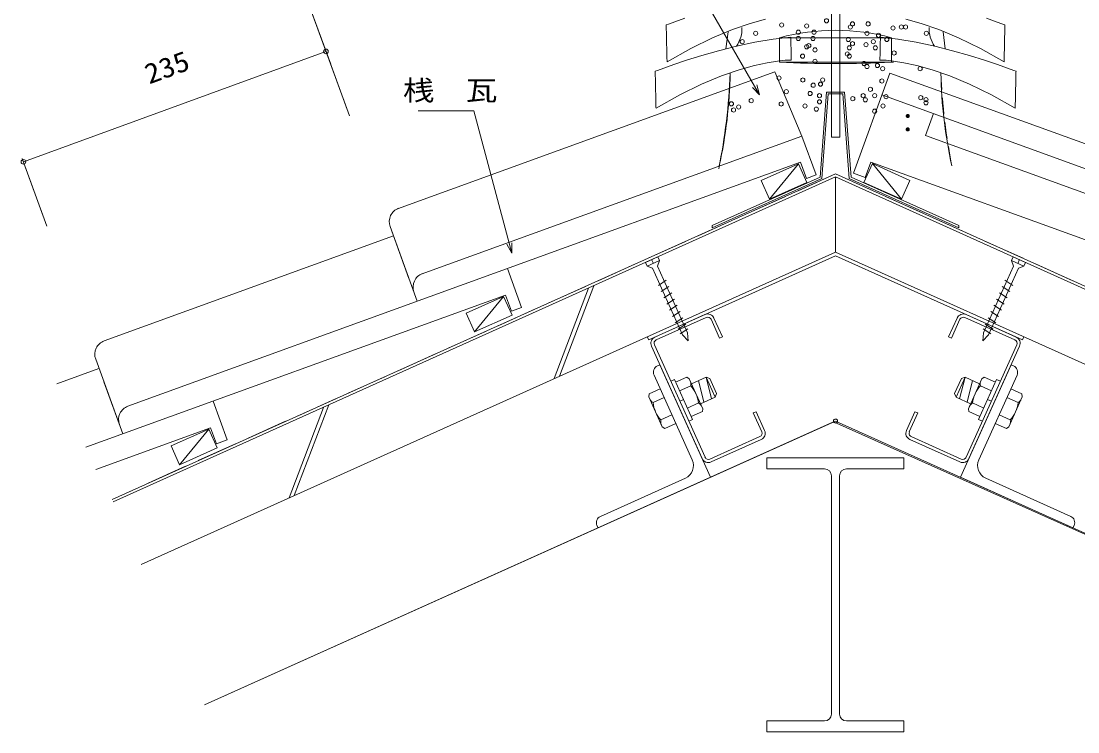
# Model space of a CAD drawing. Units: millimetres, scale not verified. Extents: x -629 to 567, y -399 to 408.
# Drawn here: x -629 to 142, y -399 to 120 of the extents above; entities that cross this region are included whole.
import ezdxf
from ezdxf.enums import TextEntityAlignment as Align

# ---------------------------------------------------------------- set-up
doc = ezdxf.new("R2010")
doc.units = ezdxf.units.MM
doc.header["$LTSCALE"] = 10
doc.linetypes.add('DASHED1', pattern=[1.8, 1.2, -0.6])
doc.linetypes.add('DASHED3', pattern=[4, 3, -1])
for name, color, linetype, lineweight in [('0-0_LAYER001', 2, 'Continuous', 18), ('0-1_LAYER002', 7, 'Continuous', 18), ('0-3_LAYER004', 2, 'Continuous', 18), ('0-5_LAYER006', 2, 'Continuous', 18), ('0-6_LAYER007', 2, 'Continuous', 18)]:
    doc.layers.add(name, color=color, linetype=linetype, lineweight=lineweight)
doc.layers.add('0-2_LAYER003', color=7, linetype='Continuous')
doc.styles.add('ＭＳ ゴシック', font='')
doc.styles.get('ＭＳ ゴシック').set_extended_font_data('MS Gothic')

msp = doc.modelspace()

# ---------------------------------------------------------------- linework, layer by layer
at = {"layer": '0-0_LAYER001'}
for p, q in [((-421.58, 137.77), (-403.57, 88.46)), ((-113.64, 112.2), (-115.18, 99.71)), ((43.31, 112.2), (44.85, 99.71)), ((-76.01, 107.81), (-76.01, 89.98)), ((5.68, 107.81), (5.68, 89.98)), ((-627.74, 17.24), (-407, 97.85)), ((-407.86, 100.2), (-389.85, 50.88)), ((-41.71, 68.11), (-28.75, 68.11)), ((-29.89, 66.75), (-40.45, 66.75)), ((36.31, 52.43), (30.51, 36.45)), ((204.42, -26.65), (30.51, 36.45)), ((-628.6, 19.59), (-610.59, -29.72)), ((-62.18, 15.88), (-83.38, -10.11)), ((-8.3, 15.92), (19.05, 3.59)), ((-35.19, 6.2), (-562.31, -231)), ((-46.44, 6.07), (-125.19, -29.36)), ((-45.16, 5.01), (-125.19, -31.01)), ((-35.19, 6.2), (491.92, -231)), ((-35.19, -48.63), (-35.19, 6.2)), ((-25.18, 4.98), (54.81, -31.01)), ((-23.89, 6.05), (54.81, -29.36)), ((12.88, -10.09), (-14.46, 2.25)), ((19.05, 3.59), (12.88, -10.09)), ((-35.19, -48.63), (-541.79, -276.6)), ((-164.8, -52.12), (-173.92, -56.23)), ((-171.53, -112.72), (-35.19, -51.37)), ((-164.8, -52.12), (-163.57, -54.86)), ((-35.19, -48.63), (471.41, -276.6)), ((101.14, -112.72), (-35.19, -51.37)), ((94.41, -52.12), (93.18, -54.86)), ((94.41, -52.12), (103.53, -56.23)), ((-173.92, -56.23), (-172.69, -58.96)), ((-163.57, -54.86), (-172.69, -58.96)), ((-172.69, -58.96), (-168.72, -60.47)), ((-169.36, -54.17), (-168.13, -56.91)), ((-168.72, -60.47), (-146.81, -109.16)), ((-163.57, -54.86), (-165.07, -58.82)), ((-165.07, -58.82), (-143.16, -107.52)), ((94.69, -58.82), (72.77, -107.52)), ((98.33, -60.47), (76.42, -109.16)), ((93.18, -54.86), (102.3, -58.96)), ((93.18, -54.86), (94.69, -58.82)), ((98.97, -54.17), (97.74, -56.91)), ((102.3, -58.96), (98.33, -60.47)), ((103.53, -56.23), (102.3, -58.96)), ((-164.47, -72.92), (-158.85, -69.23)), ((94.09, -72.92), (88.46, -69.23)), ((-240.53, -141.03), (-215.45, -74.91)), ((-236.66, -139.29), (-211.58, -73.17)), ((-162.42, -77.48), (-156.79, -73.79)), ((92.03, -77.48), (86.41, -73.79)), ((-277.39, -80.98), (-298.59, -106.97)), ((-160.37, -82.04), (-154.74, -78.35)), ((-158.32, -86.6), (-152.69, -82.91)), ((87.93, -86.6), (82.3, -82.91)), ((89.98, -82.04), (84.35, -78.35)), ((-156.27, -91.16), (-150.64, -87.47)), ((-154.21, -95.72), (-148.59, -92.03)), ((83.83, -95.72), (78.2, -92.03)), ((85.88, -91.16), (80.25, -87.47)), ((-130.49, -94.25), (-166.97, -110.67)), ((-166.02, -112.76), (-129.55, -96.35)), ((-152.16, -100.28), (-146.53, -96.59)), ((-125.98, -97.7), (-119.82, -111.38)), ((-123.88, -96.76), (-117.72, -110.44)), ((53.49, -96.76), (47.33, -110.44)), ((55.59, -97.7), (49.43, -111.38)), ((95.63, -112.76), (59.16, -96.35)), ((60.1, -94.25), (96.58, -110.67)), ((81.77, -100.28), (76.15, -96.59)), ((-150.11, -104.84), (-144.48, -101.15)), ((-148.57, -108.25), (-142.95, -104.56)), ((-142.69, -113.45), (-143.16, -107.52)), ((72.3, -113.45), (72.77, -107.52)), ((78.19, -108.25), (72.56, -104.56)), ((79.72, -104.84), (74.1, -101.15)), ((-171.53, -112.72), (-172.55, -110.44)), ((-142.69, -113.45), (-146.81, -109.16)), ((-119.82, -111.38), (-117.72, -110.44)), ((49.43, -111.38), (47.33, -110.44)), ((72.3, -113.45), (76.42, -109.16)), ((101.14, -112.72), (102.16, -110.44)), ((-132.54, -199.35), (-169.47, -117.28)), ((-130.44, -198.41), (-167.38, -116.33)), ((60.06, -198.41), (96.99, -116.33)), ((62.15, -199.35), (99.09, -117.28)), ((-165.14, -131.78), (-163.32, -130.96)), ((-126.38, -213.03), (-163.32, -130.96)), ((56, -213.03), (92.93, -130.96)), ((94.76, -131.78), (92.93, -130.96)), ((-167.65, -138.39), (-139.74, -200.4)), ((97.26, -138.39), (69.36, -200.4)), ((-155.48, -142.78), (-152.74, -141.55)), ((-139.61, -170.73), (-152.74, -141.55)), ((-143.72, -139.84), (-151.86, -143.5)), ((-140.88, -146.16), (-149.02, -149.82)), ((-141.98, -141.09), (-143.72, -139.84)), ((-132.13, -162.98), (-141.98, -141.09)), ((-140.34, -144.74), (-129.67, -139.94)), ((-135.22, -142.44), (-131.23, -158.19)), ((-129.67, -139.94), (-127.02, -140.94)), ((-129.67, -139.94), (-123.1, -154.53)), ((-129.67, -139.94), (-125.68, -155.69)), ((-127.02, -140.94), (-122.1, -151.88)), ((56.64, -140.94), (51.71, -151.88)), ((59.28, -139.94), (52.72, -154.53)), ((59.28, -139.94), (55.29, -155.69)), ((59.28, -139.94), (56.64, -140.94)), ((69.95, -144.74), (59.28, -139.94)), ((64.84, -142.44), (60.84, -158.19)), ((61.74, -162.98), (71.59, -141.09)), ((69.22, -170.73), (82.35, -141.55)), ((70.49, -146.16), (78.63, -149.82)), ((71.59, -141.09), (73.33, -139.84)), ((73.33, -139.84), (81.47, -143.5)), ((85.09, -142.78), (82.35, -141.55)), ((-171.43, -154.35), (-171.22, -152.22)), ((-171.22, -152.22), (-163.08, -148.55)), ((-122.1, -151.88), (-123.1, -154.53)), ((51.71, -151.88), (52.72, -154.53)), ((100.83, -152.22), (92.69, -148.55)), ((101.05, -154.35), (100.83, -152.22)), ((-430.11, -226.34), (-405.03, -160.22)), ((-171.43, -154.35), (-161.59, -176.24)), ((-168.38, -158.53), (-160.23, -154.87)), ((-148.91, -157.37), (-146.17, -156.14)), ((-135.19, -158.79), (-143.33, -162.46)), ((-133.77, -159.33), (-123.1, -154.53)), ((63.38, -159.33), (52.72, -154.53)), ((64.8, -158.79), (72.94, -162.46)), ((78.52, -157.37), (75.79, -156.14)), ((97.99, -158.53), (89.85, -154.87)), ((101.05, -154.35), (91.2, -176.24)), ((-433.97, -228.08), (-408.9, -161.97)), ((-162.69, -171.17), (-154.55, -167.5)), ((-132.35, -165.11), (-140.49, -168.77)), ((-132.13, -162.98), (-132.35, -165.11)), ((-95.2, -166.1), (-93.1, -165.15)), ((-89.04, -179.78), (-95.2, -166.1)), ((-86.94, -178.83), (-93.1, -165.15)), ((16.56, -178.83), (22.71, -165.15)), ((18.65, -179.78), (24.81, -166.1)), ((24.81, -166.1), (22.71, -165.15)), ((61.74, -162.98), (61.96, -165.11)), ((61.96, -165.11), (70.1, -168.77)), ((92.3, -171.17), (84.16, -167.5)), ((-35.19, -171.99), (-495.63, -379.19)), ((-161.59, -176.24), (-159.85, -177.49)), ((-159.85, -177.49), (-151.71, -173.82)), ((-142.34, -171.96), (-139.61, -170.73)), ((-35.19, -171.99), (425.24, -379.19)), ((71.96, -171.96), (69.22, -170.73)), ((89.46, -177.49), (81.32, -173.82)), ((91.2, -176.24), (89.46, -177.49)), ((-492.6, -177.84), (-513.8, -203.83)), ((-126.87, -199.76), (-90.39, -183.35)), ((56.48, -199.76), (20.01, -183.35)), ((-89.45, -185.45), (-125.93, -201.86)), ((19.06, -185.45), (55.54, -201.86)), ((-206.77, -241.53), (-144.76, -213.62)), ((136.38, -241.53), (74.37, -213.62))]:
    msp.add_line(p, q, dxfattribs=at)
at = {"layer": '0-0_LAYER001', "color": 3}
for p, q in [((-67.87, 108.16), (-80.81, 106.82)), ((-2.44, 108.16), (10.5, 106.82))]:
    msp.add_line(p, q, dxfattribs=at)
at = {"layer": '0-0_LAYER001', "color": 4}
for p, q in [((-354.85, -16.96), (-79.44, 82.96)), ((-59.75, 36.08), (-79.44, 82.96)), ((4.5, 82.05), (-22.04, 8.89)), ((272.42, -15.15), (4.5, 82.05)), ((263.57, -30.02), (-1.29, 66.07)), ((-337.53, -64.7), (-59.75, 36.08)), ((-49.4, 7.75), (-59.75, 36.08)), ((-551.47, -161.13), (-60.75, 16.9)), ((-60.75, 16.9), (-56.49, 5.17)), ((-9.49, 17.1), (-13.58, 5.82)), ((193.56, -56.57), (-9.49, 17.1)), ((-49.4, 7.75), (-56.49, 5.17)), ((-13.58, 5.82), (-22.04, 8.89)), ((-360.2, -29.97), (-340.4, -84.55)), ((-360.2, -29.97), (-346.43, -67.93)), ((-568.79, -113.39), (-357.81, -36.85)), ((-264.25, -89.01), (-274.59, -60.68)), ((-582.28, -191.12), (-275.95, -79.98)), ((-275.95, -79.98), (-271.69, -91.71)), ((-264.25, -89.01), (-271.69, -91.71)), ((-575.04, -126.72), (-555.24, -181.31)), ((-603.46, -144.78), (-572.66, -133.6)), ((-569.01, -143.34), (-555.24, -181.31)), ((-479.09, -185.76), (-489.44, -157.43)), ((-574.91, -207.25), (-491.15, -176.86)), ((-491.15, -176.86), (-486.89, -188.59)), ((-479.09, -185.76), (-486.89, -188.59))]:
    msp.add_line(p, q, dxfattribs=at)
at = {"layer": '0-0_LAYER001', "linetype": 'DASHED3'}
for q in [(-563.13, -229.18), (492.74, -229.18)]:
    msp.add_line((-35.19, 8.39), q, dxfattribs=at)
at = {"layer": '0-0_LAYER001'}
for points in [[(-90.57, 66.23), (-189.19, 237.03), (-270.41, 237.03)], [(-92.52, 73.47), (-90.57, 66.23), (-95.88, 71.53)], [(-271.34, -49.42), (-299.19, 54.5), (-339.69, 54.5)], [(-14.46, 2.25), (-8.3, 15.92), (12.88, -10.09)], [(-271.34, -41.92), (-271.34, -49.42), (-275.09, -42.93)], [(-209.28, -248.14), (-208.46, -249.96), (-126.38, -213.03)], [(138.89, -248.14), (138.07, -249.96), (56, -213.03)]]:
    msp.add_lwpolyline(points, dxfattribs=at)
at = {"layer": '0-0_LAYER001', "color": 3}
for points in [[(-86.31, 121.34), (-97.51, 118.19), (-110.39, 113.73), (-124.86, 107.72), (-140.8, 99.93), (-158.11, 90.12), (-158.12, 90.88), (-158.17, 92.94), (-158.24, 95.97), (-158.32, 99.65), (-158.42, 103.66), (-158.51, 107.66), (-158.59, 111.34), (-158.66, 114.38), (-158.71, 116.43), (-158.73, 117.19), (-157.07, 117.81), (-152.41, 119.52), (-145.18, 122.05)], [(16, 121.34), (27.2, 118.19), (40.08, 113.73), (54.55, 107.72), (70.49, 99.93), (87.8, 90.12), (87.81, 90.88), (87.86, 92.94), (87.93, 95.97), (88.01, 99.65), (88.11, 103.66), (88.2, 107.66), (88.28, 111.34), (88.35, 114.38), (88.4, 116.43), (88.42, 117.19), (86.76, 117.81), (82.1, 119.52), (74.86, 122.05)], [(-67.87, 108.16), (-67.86, 107.69), (-67.83, 106.43), (-67.79, 104.57), (-67.74, 102.3), (-67.68, 99.84), (-67.62, 97.38), (-67.57, 95.12), (-67.53, 93.26), (-67.5, 91.99), (-67.49, 91.53), (-68.64, 91.52), (-72.01, 91.35), (-77.5, 90.78), (-84.99, 89.58), (-94.39, 87.53), (-105.59, 84.38), (-118.48, 79.92), (-132.94, 73.91), (-148.88, 66.12), (-166.19, 56.31), (-166.21, 57.07), (-166.26, 59.13), (-166.33, 62.16), (-166.41, 65.84), (-166.5, 69.85), (-166.59, 73.85), (-166.68, 77.53), (-166.75, 80.56), (-166.79, 82.62), (-166.81, 83.38), (-165.16, 84), (-160.49, 85.71), (-153.26, 88.24), (-143.9, 91.36), (-132.86, 94.8), (-120.57, 98.32), (-107.49, 101.67), (-94.05, 104.59), (-80.69, 106.84)], [(-2.44, 108.16), (-2.45, 107.69), (-2.48, 106.43), (-2.52, 104.57), (-2.57, 102.3), (-2.63, 99.84), (-2.69, 97.38), (-2.74, 95.12), (-2.78, 93.26), (-2.81, 91.99), (-2.82, 91.53), (-1.67, 91.52), (1.7, 91.35), (7.19, 90.78), (14.68, 89.58), (24.08, 87.53), (35.28, 84.38), (48.17, 79.92), (62.63, 73.91), (78.57, 66.12), (95.88, 56.31), (95.9, 57.07), (95.95, 59.13), (96.02, 62.16), (96.1, 65.84), (96.19, 69.85), (96.28, 73.85), (96.37, 77.53), (96.44, 80.56), (96.48, 82.62), (96.5, 83.38), (94.85, 84), (90.18, 85.71), (82.95, 88.24), (73.59, 91.36), (62.55, 94.8), (50.26, 98.32), (37.18, 101.67), (23.74, 104.59), (10.38, 106.84)]]:
    msp.add_lwpolyline(points, dxfattribs=at)
at = {"layer": '0-0_LAYER001'}
for points in [[(-83.38, -10.11), (-56.02, 2.2), (-62.18, 15.88), (-89.54, 3.57)], [(-298.59, -106.97), (-271.23, -94.66), (-277.39, -80.98), (-304.75, -93.29)], [(-513.8, -203.83), (-486.44, -191.51), (-492.6, -177.84), (-519.95, -190.15)]]:
    msp.add_lwpolyline(points, close=True, dxfattribs=at)
for centre, radius in [((-407, 97.85), 1.7), ((-627.74, 17.24), 1.7), ((-35.19, -171.99), 1.5), ((-35.19, -171.99), 1.5)]:
    msp.add_circle(centre, radius, dxfattribs=at)
for centre, radius, start, end in [((-35.17, -42.78), 156.03, 74.82466, 105.17534), ((-35.17, 902.5), 813.54, 267.12228, 272.87771), ((-549.39, 99.09), 437.65, 348.55191, 357.76253), ((-128.44, -98.81), 5, 24.22435, 114.24136), ((-128.44, -98.81), 2.7, 24.24038, 114.23248), ((58.05, -98.81), 5, 65.75864, 155.77564), ((58.05, -98.81), 2.7, 65.76752, 155.75962), ((-164.92, -115.23), 5, 114.22009, 204.23074), ((-164.91, -115.23), 2.7, 114.23248, 204.2128), ((94.53, -115.23), 2.7, 335.7872, 65.76752), ((94.53, -115.23), 5, 335.76926, 65.77991), ((-163.09, -136.34), 5, 114.22009, 204.23074), ((92.7, -136.34), 5, 335.76926, 65.77991), ((-146.93, -145.07), 6.15, 349.86246, 23.86974), ((-157.94, -161.43), 22.9, 6.61649, 41.83201), ((87.55, -161.43), 22.9, 138.16799, 173.3835), ((76.54, -145.07), 6.15, 156.13026, 190.13754), ((-165.17, -153.29), 6.15, 204.55376, 238.55602), ((-145.59, -155.88), 22.94, 186.64732, 221.80409), ((-138.4, -164.05), 6.16, 24.60093, 58.55558), ((68.02, -164.05), 6.16, 121.44442, 155.39907), ((75.21, -155.88), 22.94, 318.19591, 353.35268), ((94.78, -153.29), 6.15, 301.44398, 335.44624), ((-156.64, -172.25), 6.15, 169.87801, 203.89275), ((86.25, -172.25), 6.15, 336.10725, 10.12199), ((-91.5, -180.89), 2.7, 294.22067, 24.24038), ((-91.5, -180.89), 5, 294.21371, 24.24564), ((21.11, -180.89), 5, 155.75435, 245.78629), ((21.12, -180.89), 2.7, 155.75962, 245.77933), ((-148.87, -204.5), 10, 294.23666, 24.2239), ((-127.98, -197.3), 5, 204.20946, 294.235), ((-127.98, -197.3), 2.7, 204.2128, 294.22067), ((57.59, -197.3), 5, 245.765, 335.79054), ((57.59, -197.3), 2.7, 245.77933, 335.7872), ((78.48, -204.5), 10, 155.7761, 245.76334), ((-204.72, -246.09), 5, 114.22009, 204.23074), ((134.33, -246.09), 5, 335.76926, 65.77991)]:
    msp.add_arc(centre, radius, start, end, dxfattribs=at)
at = {"layer": '0-0_LAYER001', "linetype": 'DASHED1'}
msp.add_arc((479.05, 99.09), 437.65, 182.23746, 191.44808, dxfattribs=at)
at = {"layer": '0-0_LAYER001', "color": 4}
for centre in [(-350.42, -26.42), (-333.1, -74.16), (-565.27, -123.18), (-547.95, -170.92)]:
    msp.add_arc(centre, 10.4, 109.94091, 199.94091, dxfattribs=at)
at = {"layer": '0-1_LAYER002', "color": 2}
for p, q in [((-38.24, 174.94), (-38.24, 35.27)), ((-32.1, 174.94), (-32.1, 35.27)), ((-41.71, 68.11), (-46.44, 6.07)), ((-40.45, 66.75), (-45.16, 5.01)), ((-29.89, 66.75), (-25.18, 4.98)), ((-28.63, 68.11), (-23.89, 6.05)), ((-38.24, 35.27), (-32.1, 35.27))]:
    msp.add_line(p, q, dxfattribs=at)
at = {"layer": '0-1_LAYER002'}
for p, q in [((-38.24, 174.94), (-38.24, 35.27)), ((-76.01, 107.81), (-76.01, 89.98)), ((-407, 97.85), (-627.74, 17.24)), ((-76.01, 89.98), (7.19, 89.98)), ((5.68, 90.94), (5.68, 89.98)), ((-90.57, 66.23), (-95.88, 71.53)), ((-41.71, 68.11), (-28.75, 68.11)), ((-40.45, 66.75), (-32.1, 66.75)), ((-32.1, 66.75), (-29.89, 66.75)), ((-628.33, 18.84), (-610.59, -29.72)), ((-8.3, 15.92), (12.88, -10.09)), ((-35.19, 8.39), (-563.13, -229.18)), ((-35.19, 8.39), (492.74, -229.18)), ((491.92, -231), (-35.19, 6.2)), ((-35.19, -48.63), (471.41, -276.6)), ((-240.53, -141.03), (-215.45, -74.91)), ((-211.58, -73.17), (-236.66, -139.29)), ((-298.59, -106.97), (-277.39, -80.98)), ((-430.11, -226.34), (-405.03, -160.22)), ((-408.9, -161.97), (-433.97, -228.08)), ((-513.8, -203.83), (-492.6, -177.84))]:
    msp.add_line(p, q, dxfattribs=at)
for points in [[(-189.19, 237.03), (-90.57, 66.23), (-92.52, 73.47)], [(-38.24, 35.27), (-32.1, 35.27), (-32.1, 174)], [(-420.72, 135.42), (-421.31, 137.02), (-389.85, 50.88)], [(5.68, 90.94), (5.68, 107.81), (-76.01, 107.81)], [(-40.45, 66.75), (-45.16, 5.01), (-125.19, -31.01), (-125.19, -29.36), (-46.44, 6.07), (-41.71, 68.11)], [(-29.89, 66.75), (-25.18, 4.98), (54.81, -31.01), (54.81, -29.36), (-23.89, 6.05), (-28.63, 68.11)], [(-271.34, -49.42), (-299.19, 54.5), (-339.69, 54.5)], [(-62.18, 15.88), (-56.02, 2.2), (-83.38, -10.11)], [(-541.79, -276.6), (-35.19, -48.63), (-35.19, 6.2), (-562.31, -231)], [(-275.09, -42.93), (-271.34, -49.42), (-271.34, -41.92)], [(425.24, -379.19), (-36.56, -172.61), (-495.63, -379.19)]]:
    msp.add_lwpolyline(points, dxfattribs=at)
for points in [[(-89.54, 3.57), (-83.38, -10.11), (-62.18, 15.88)], [(-14.46, 2.25), (-8.3, 15.92), (19.05, 3.59), (12.88, -10.09)], [(-298.59, -106.97), (-304.75, -93.29), (-277.39, -80.98), (-271.23, -94.66)], [(-513.8, -203.83), (-519.95, -190.15), (-492.6, -177.84), (-486.44, -191.51)]]:
    msp.add_lwpolyline(points, close=True, dxfattribs=at)
for centre, radius, start, end in [((-125.79, 114.48), 22.34, 325.01755, 2.24389), ((55.4, 114.48), 22.34, 177.75611, 214.98245), ((-458.31, 88.37), 346.3, 347.63205, 358.94614), ((387.92, 88.37), 346.3, 181.05386, 192.36795)]:
    msp.add_arc(centre, radius, start, end, dxfattribs=at)
at = {"layer": '0-3_LAYER004'}
for p, q in [((-85.25, -198.86), (14.75, -198.86)), ((-85.25, -206.86), (-85.25, -198.86)), ((14.75, -198.86), (14.75, -206.86)), ((-43.25, -206.86), (-85.25, -206.86)), ((-27.25, -206.86), (14.75, -206.86)), ((-38.25, -385.86), (-38.25, -211.86)), ((-32.25, -385.86), (-32.25, -211.86)), ((-43.25, -390.86), (-85.25, -390.86)), ((-27.25, -390.86), (14.75, -390.86)), ((14.75, -390.86), (14.75, -398.86))]:
    msp.add_line(p, q, dxfattribs=at)
msp.add_lwpolyline([(14.75, -398.86), (-85.25, -398.86), (-85.25, -390.86)], dxfattribs=at)
for centre, start, end in [((-43.25, -211.86), 0, 90), ((-27.25, -211.86), 90, 180), ((-43.25, -385.86), 270, 0), ((-27.25, -385.86), 180, 270)]:
    msp.add_arc(centre, 5, start, end, dxfattribs=at)
at = {"layer": '0-5_LAYER006'}
for centre in [(-74.45, 117.15), (-56.23, 116.39), (-41.8, 120.19), (-24.34, 115.63), (-22.82, 117.91), (-11.44, 117.91), (6.78, 114.87), (12.86, 115.63), (15.89, 115.63), (-93.42, 111.08), (-62.3, 111.84), (-62.3, 107.28), (-51.67, 107.28), (-50.91, 111.84), (-25.86, 106.52), (-12.2, 111.08), (-3.84, 109.56), (2.23, 106.52), (31.08, 111.08), (-103.29, 105), (-56.23, 101.21), (-54.71, 101.97), (-50.15, 98.93), (-25.1, 100.45), (-22.82, 103.48), (-12.95, 102.73), (-7.64, 105), (-6.12, 100.45), (-6.12, 100.45), (-59.26, 94.37), (-26.62, 95.89), (-25.1, 94.37), (7.54, 96.65), (-50.15, 90.58), (-14.47, 89.06), (-12.2, 86.78), (-4.6, 87.54), (-0.81, 85.26), (26.52, 85.26), (-76.39, 78.37), (-59.05, 76.97), (-44.63, 76.97), (-1.36, 76.21), (-71.07, 68.5), (-51.46, 73.17), (-46.15, 73.93), (-9.71, 70.14), (-96.72, 61.85), (-53.74, 67.1), (-46.91, 65.58), (-46.91, 61.03), (-22.61, 63.3), (-15.02, 65.58), (-13.5, 62.54), (-6.67, 65.58), (1.68, 64.82), (27.02, 64.12), (30.82, 62.6), (30.82, 60.33), (-111.14, 59.57), (-109.62, 55.01), (-105.83, 57.29), (-74.87, 59.39), (-57.53, 57.99), (-49.18, 55.71), (-6.67, 54.19), (-0.6, 57.99)]:
    msp.add_circle(centre, 1.52, dxfattribs=at)
at = {"layer": '0-6_LAYER007'}
for p, q in [((-125.19, -29.36), (-125.19, -31.01)), ((54.81, -29.36), (54.81, -31.01))]:
    msp.add_line(p, q, dxfattribs=at)

# ---------------------------------------------------------------- texts
at = {"layer": '0-2_LAYER003', "style": 'ＭＳ ゴシック', "width": 1.1}
msp.add_text('235', height=14.66, rotation=20.061, dxfattribs=at).set_placement((-534.5, 69.59), align=Align.BOTTOM_LEFT)
at = {"layer": '0-2_LAYER003', "style": 'ＭＳ ゴシック', "width": 1.15}
msp.add_text('桟\u3000瓦', height=14.66, dxfattribs=at).set_placement((-350.87, 57.61), align=Align.BOTTOM_LEFT)
at = {"layer": '0-2_LAYER003', "style": 'ＭＳ ゴシック'}
msp.add_text('：', height=14.66, dxfattribs=at).set_placement((7.51, 33.91), align=Align.BOTTOM_LEFT)

doc.saveas('drawing.dxf')
